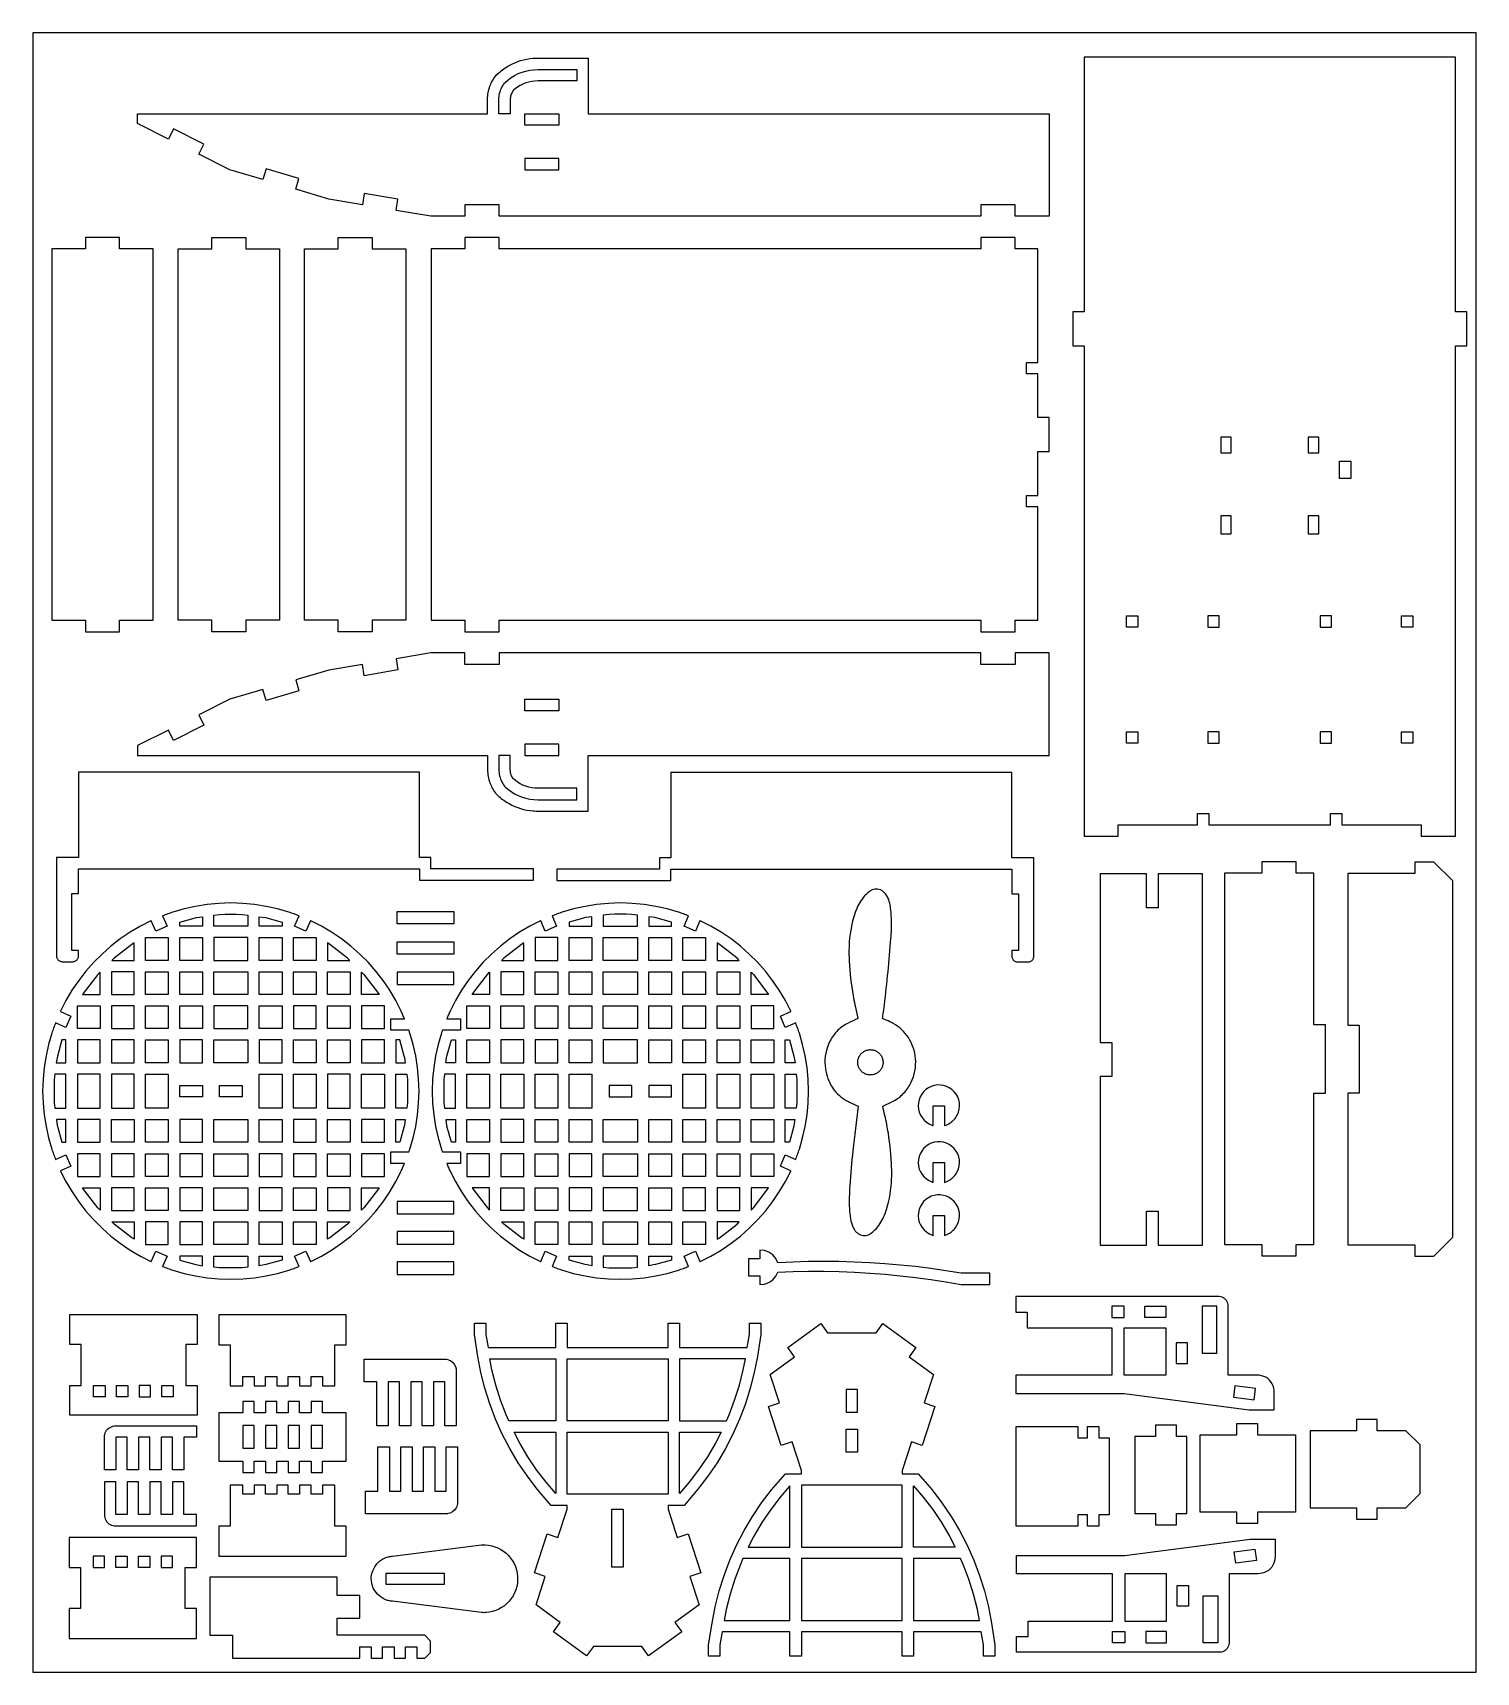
# Model space of a CAD drawing. Extents: x -1147 to 376, y -836 to 895.
import ezdxf

# ---------------------------------------------------------------- set-up
doc = ezdxf.new("R2010")
doc.units = 0
doc.header["$MEASUREMENT"] = 0
doc.layers.get('0').update_dxf_attribs({"linetype": 'CONTINUOUS'})
doc.layers.add('SECTIONCUTEDGES', color=18, linetype='CONTINUOUS')

msp = doc.modelspace()

# ---------------------------------------------------------------- linework, layer by layer
for points in [[(376.1, 894.5), (-1147.2, 894.5), (-1147.2, -835.6), (376.1, -835.6)], [(106.5, 451.3), (117.5, 451.3), (117.5, 467.8), (106.5, 467.8)], [(209.9, 467.8), (198.9, 467.8), (198.9, 451.3), (209.9, 451.3)], [(106.5, 384.8), (106.5, 365.6), (117.5, 365.6), (117.5, 384.8)], [(209.9, 365.6), (209.9, 384.8), (198.9, 384.8), (198.9, 365.6)], [(19.1, 156.8), (19.1, 144.8), (7.1, 144.8), (7.1, 156.8)], [(93, 144.8), (105, 144.8), (105, 156.8), (93, 156.8)], [(211.5, 144.8), (223.5, 144.8), (223.5, 156.8), (211.5, 156.8)], [(309.3, 156.8), (309.3, 144.8), (297.3, 144.8), (297.3, 156.8)], [(-1064.2, -96.4), (-1064.2, -120.4), (-1040.2, -120.4), (-1040.2, -96.4)], [(-1064.2, -132.4), (-1064.2, -156.4), (-1040.2, -156.4), (-1040.2, -132.4)], [(-1064.2, -168.4), (-1064.2, -192.4), (-1040.2, -192.4), (-1040.2, -168.4)], [(-992.2, -276.4), (-968.2, -276.4), (-968.2, -252.4), (-992.2, -252.4)], [(-872.2, -252.4), (-872.2, -276.4), (-848.2, -276.4), (-848.2, -252.4)], [(-593.1, -252.4), (-593.1, -276.4), (-617.1, -276.4), (-617.1, -252.4)], [(-473.1, -276.4), (-497.1, -276.4), (-497.1, -252.4), (-473.1, -252.4)], [(-1064.2, -312.4), (-1040.2, -312.4), (-1040.2, -288.4), (-1064.2, -288.4)], [(-992.2, -312.4), (-968.2, -312.4), (-968.2, -288.4), (-992.2, -288.4)], [(-473.1, -312.4), (-497.1, -312.4), (-497.1, -288.4), (-473.1, -288.4)], [(-992.2, -360.4), (-992.2, -384.4), (-968.2, -384.4), (-968.2, -360.4)], [(-473.1, -360.4), (-473.1, -384.4), (-497.1, -384.4), (-497.1, -360.4)], [(4.6, -449.3), (-8.4, -449.3), (-8.4, -461.3), (4.6, -461.3)], [(-913.6, -599.3), (-913.6, -575.3), (-925.6, -575.3), (-925.6, -599.3)], [(-889.6, -575.3), (-901.6, -575.3), (-901.6, -599.3), (-889.6, -599.3)], [(-865.6, -599.3), (-865.6, -575.3), (-877.6, -575.3), (-877.6, -599.3)], [(-841.6, -575.3), (-853.6, -575.3), (-853.6, -599.3), (-841.6, -599.3)], [(-276.9, -603.3), (-288.9, -603.3), (-288.9, -579.3), (-276.9, -579.3)], [(-1071.6, -725.2), (-1071.6, -713.2), (-1083.6, -713.2), (-1083.6, -725.2)], [(5.4, -804.6), (-7.6, -804.6), (-7.6, -792.6), (5.4, -792.6)]]:
    msp.add_lwpolyline(points, close=True)
at = {"layer": 'SECTIONCUTEDGES'}
for points in [[(-1036.8, 798.8), (-1036.8, 809), (-667.3, 809, -0.002134), (-667.3, 824.4, -0.087341), (-664.8, 838.1, -0.074516), (-658.9, 848.7, -0.050894), (-655.4, 852.4, -0.0521), (-644.5, 860, -0.105525), (-619.4, 867.6, -0.010514), (-617.7, 867.7, -0.005257), (-614.2, 867.8), (-561, 867.8), (-561, 809), (-74.6, 809), (-74.6, 701), (-110.6, 701), (-110.6, 713), (-146.6, 713), (-146.6, 701), (-655.1, 701), (-655.1, 713), (-691.1, 713), (-691.1, 701), (-727.1, 701), (-763.9, 707.1), (-761.9, 718.9), (-797.4, 725), (-799.4, 713.1), (-834.7, 719.1), (-869.7, 729.4), (-866.3, 740.9), (-900.9, 751.1), (-904.3, 739.6), (-939.3, 749.9), (-972, 766.3), (-966.6, 777), (-998.8, 793.1), (-1004.1, 782.4)], [(-1036.8, 131.9), (-667.3, 131.9, 0.002134), (-667.3, 116.5, 0.087341), (-664.8, 102.9, 0.074516), (-658.9, 92.2, 0.050894), (-655.4, 88.6, 0.0521), (-644.5, 81, 0.105525), (-619.4, 73.4, 0.010514), (-617.7, 73.3, 0.005257), (-614.2, 73.2), (-561, 73.2), (-561, 131.9), (-74.6, 131.9), (-74.6, 240), (-110.6, 240), (-110.6, 228), (-146.6, 228), (-146.6, 240), (-655.1, 240), (-655.1, 228), (-691.1, 228), (-691.1, 240), (-727.1, 240), (-763.9, 233.9), (-761.9, 222.1), (-797.4, 216), (-799.4, 227.8), (-834.7, 221.9), (-869.7, 211.6), (-866.3, 200), (-900.9, 189.9), (-904.3, 201.4), (-939.3, 191.1), (-972, 174.7), (-966.6, 164), (-998.8, 147.8), (-1004.1, 158.6), (-1036.8, 142.2)], [(-250.2, -238.2, 0.012814), (-239.2, -233, 0.085914), (-228.2, -224.7, 0.076352), (-220.4, -213.5, 0.135164), (-215.6, -188, 0.121603), (-223.1, -165.9, 0.128291), (-239.3, -150.9, 0.017184), (-242.7, -149.2, 0.007976), (-250.3, -145.9, 0.007834), (-250.3, -145.8, -0.023506), (-250.3, -145.8, -0.019175), (-250, -142.9, 0.003968), (-248.5, -131.3, 0.011178), (-241.5, -61.2, 0.026495), (-241, -41.4, 0.033037), (-242.4, -25.9, 0.066175), (-244.7, -18.5, 0.057683), (-247.2, -14.3, 0.071733), (-250.1, -11.5), (-252.7, -9.9), (-255.6, -9.1), (-258.5, -9.1), (-261.3, -10, 0.062361), (-264.2, -11.7, 0.061497), (-270.8, -18.2, 0.08401), (-278.8, -32.5, 0.06761), (-285.5, -65, 0.025167), (-285.8, -80.8, 0.032023), (-282.3, -117.3, 0.010958), (-280.6, -126.3, 0.005026), (-276.4, -145.8, 0.014369), (-286.7, -150.5, 0.083555), (-297.5, -158.2, 0.076766), (-305.9, -169.7, 0.139856), (-311.1, -195.7, 0.11486), (-304.3, -217, 0.123917), (-289.7, -231.7, 0.022471), (-285.4, -234, 0.010705), (-276.2, -238.2, 0.003396), (-281.8, -285.4, 0.010881), (-285, -322.2, 0.025112), (-285.4, -346.4, 0.035354), (-284.3, -357, 0.054853), (-281.8, -365.6, 0.086229), (-278.7, -370.5, 0.024265), (-277.6, -371.6, 0.026496), (-276.4, -372.5), (-273.8, -374), (-270.9, -374.9), (-268.1, -374.8), (-265.3, -374, 0.062362), (-262.3, -372.3, 0.061498), (-255.7, -365.8, 0.08401), (-247.7, -351.4, 0.067609), (-241, -318.9, 0.025165), (-240.8, -303.1, 0.032019), (-244.3, -266.7, 0.010958), (-245.9, -257.7, 0.005025)], [(-1022.2, -402.3), (-1017.5, -391.3), (-1005.5, -396.4), (-1010.2, -407.4, -0.003882), (-1004.8, -409.4, 0.011648), (-999.4, -411.3), (-987.6, -414.7), (-975.5, -417.4), (-963.2, -419.4), (-950.8, -420.6), (-938.2, -421), (-925.6, -420.6), (-913.1, -419.4), (-900.8, -417.4), (-888.8, -414.7), (-876.9, -411.3, 0.011648), (-871.5, -409.4, -0.003882), (-866.2, -407.4), (-870.9, -396.4), (-858.9, -391.3), (-854.2, -402.3, -0.003922), (-854, -402.2, 0.011767), (-853.9, -402.2), (-842.6, -396.5), (-831.8, -390.1), (-821.4, -383), (-811.5, -375.3), (-802.2, -367.1), (-793.4, -358.3), (-785.2, -349), (-777.6, -339.2), (-770.5, -328.8), (-764.1, -317.9), (-758.4, -306.7, 0.011769), (-756.6, -302.7, -0.003923), (-754.9, -298.6), (-769.3, -298.6), (-769.3, -286.6), (-750.3, -286.6, -0.003873), (-749.8, -285.1, 0.011621), (-749.3, -283.6), (-745.8, -271.8), (-743.1, -259.7), (-741.2, -247.4), (-740, -235), (-739.6, -222.4), (-740, -209.8), (-741.2, -197.3), (-743.1, -185.1), (-745.8, -173), (-749.3, -161.1, 0.011648), (-749.8, -159.7, -0.003882), (-750.3, -158.2), (-769.3, -158.2), (-769.3, -146.2), (-754.9, -146.2, -0.003932), (-756.6, -142.1, 0.011797), (-758.4, -138.1), (-764.1, -126.8), (-770.5, -116), (-777.6, -105.6), (-785.2, -95.7), (-793.4, -86.4), (-802.2, -77.7), (-811.5, -69.4), (-821.4, -61.8), (-831.8, -54.7), (-842.6, -48.3), (-853.9, -42.6, 0.011767), (-854, -42.5, -0.003922), (-854.2, -42.5), (-858.9, -53.5), (-870.9, -48.4), (-866.2, -37.4, -0.003882), (-871.5, -35.4, 0.011648), (-876.9, -33.5), (-888.8, -30.1), (-900.8, -27.4), (-913.1, -25.4), (-925.6, -24.2), (-938.2, -23.8), (-950.8, -24.2), (-963.2, -25.4), (-975.5, -27.4), (-987.6, -30.1), (-999.4, -33.5, 0.011648), (-1004.8, -35.4, -0.003882), (-1010.2, -37.4), (-1005.5, -48.4), (-1017.5, -53.5), (-1022.2, -42.5, -0.003922), (-1022.3, -42.5, 0.011767), (-1022.5, -42.6), (-1033.7, -48.3), (-1044.6, -54.7), (-1055, -61.8), (-1064.8, -69.4), (-1074.1, -77.7), (-1082.9, -86.4), (-1091.1, -95.7), (-1098.8, -105.6), (-1105.9, -116), (-1112.3, -126.8), (-1118, -138.1, 0.011798), (-1118, -138.2, -0.003933), (-1118.1, -138.4), (-1107.1, -143.1), (-1112.2, -155.1), (-1123.2, -150.4, -0.003882), (-1125.2, -155.7, 0.011648), (-1127.1, -161.1), (-1130.5, -173), (-1133.2, -185.1), (-1135.2, -197.3), (-1136.4, -209.8), (-1136.8, -222.4), (-1136.4, -235), (-1135.2, -247.4), (-1133.2, -259.7), (-1130.5, -271.8), (-1127.1, -283.6, 0.011621), (-1125.2, -289, -0.003873), (-1123.2, -294.4), (-1112.2, -289.7), (-1107.1, -301.7), (-1118.1, -306.4, -0.003923), (-1118, -306.5, 0.01177), (-1118, -306.7), (-1112.3, -317.9), (-1105.8, -328.8), (-1098.8, -339.2), (-1091.1, -349), (-1082.9, -358.3), (-1074.1, -367.1), (-1064.8, -375.3), (-1055, -383), (-1044.6, -390.1), (-1033.7, -396.5), (-1022.5, -402.2, 0.011767), (-1022.3, -402.2, -0.003922)], [(-455.1, -407.4), (-459.8, -396.4), (-447.8, -391.3), (-443.1, -402.3, -0.003922), (-442.9, -402.2, 0.011767), (-442.8, -402.2), (-431.6, -396.5), (-420.7, -390.1), (-410.3, -383), (-400.4, -375.3), (-391.1, -367.1), (-382.4, -358.3), (-374.1, -349), (-366.5, -339.2), (-359.4, -328.8), (-353, -317.9), (-347.3, -306.7, 0.01177), (-347.2, -306.5, -0.003923), (-347.2, -306.4), (-358.2, -301.7), (-353.1, -289.7), (-342.1, -294.4, -0.003873), (-340.1, -289, 0.011621), (-338.2, -283.6), (-334.8, -271.8), (-332.1, -259.7), (-330.1, -247.4), (-328.9, -235), (-328.5, -222.4), (-328.9, -209.8), (-330.1, -197.3), (-332.1, -185.1), (-334.8, -173), (-338.2, -161.1, 0.011648), (-340.1, -155.7, -0.003882), (-342.1, -150.4), (-353.1, -155.1), (-358.2, -143.1), (-347.2, -138.4, -0.003933), (-347.2, -138.2, 0.011798), (-347.3, -138.1), (-353, -126.8), (-359.4, -116), (-366.5, -105.6), (-374.1, -95.7), (-382.3, -86.4), (-391.1, -77.7), (-400.4, -69.4), (-410.3, -61.8), (-420.7, -54.7), (-431.6, -48.3), (-442.8, -42.6, 0.011767), (-442.9, -42.5, -0.003922), (-443.1, -42.5), (-447.8, -53.5), (-459.8, -48.4), (-455.1, -37.4, -0.003882), (-460.4, -35.4, 0.011648), (-465.8, -33.5), (-477.7, -30.1), (-489.8, -27.4), (-502, -25.4), (-514.5, -24.2), (-527.1, -23.8), (-539.7, -24.2), (-552.2, -25.4), (-564.4, -27.4), (-576.5, -30.1), (-588.4, -33.5, 0.011648), (-593.7, -35.4, -0.003882), (-599.1, -37.4), (-594.4, -48.4), (-606.4, -53.5), (-611.1, -42.5, -0.003922), (-611.3, -42.5, 0.011767), (-611.4, -42.6), (-622.6, -48.3), (-633.5, -54.7), (-643.9, -61.8), (-653.7, -69.4), (-663.1, -77.7), (-671.8, -86.4), (-680, -95.7), (-687.7, -105.6), (-694.8, -116), (-701.2, -126.8), (-706.9, -138.1, 0.011798), (-708.7, -142.1, -0.003932), (-710.4, -146.2), (-696, -146.2), (-696, -158.2), (-714.9, -158.2, -0.003882), (-715.5, -159.7, 0.011648), (-716, -161.1), (-719.4, -173), (-722.1, -185.1), (-724.1, -197.3), (-725.3, -209.8), (-725.7, -222.4), (-725.3, -235), (-724.1, -247.4), (-722.1, -259.7), (-719.4, -271.8), (-716, -283.6, 0.011621), (-715.5, -285.1, -0.003873), (-714.9, -286.6), (-696, -286.6), (-696, -298.6), (-710.4, -298.6, -0.003923), (-708.7, -302.7, 0.01177), (-706.9, -306.7), (-701.2, -317.9), (-694.8, -328.8), (-687.7, -339.2), (-680, -349), (-671.8, -358.3), (-663.1, -367.1), (-653.7, -375.3), (-643.9, -383), (-633.5, -390.1), (-622.6, -396.5), (-611.4, -402.2, 0.011767), (-611.3, -402.2, -0.003922), (-611.1, -402.3), (-606.4, -391.3), (-594.4, -396.4), (-599.1, -407.4, -0.003873), (-593.7, -409.4, 0.011621), (-588.3, -411.3), (-576.5, -414.7), (-564.4, -417.4), (-552.2, -419.4), (-539.7, -420.6), (-527.1, -421), (-514.5, -420.6), (-502, -419.4), (-489.8, -417.4), (-477.7, -414.7), (-465.9, -411.3, 0.011621), (-460.5, -409.4, -0.003873)], [(-196.9, -258.7), (-196.9, -237.8), (-184.9, -237.8), (-184.9, -258.7, 0.063472), (-179.1, -255.9, 0.13308), (-171.5, -247.6, 0.691874), (-199, -217.4, 0.691227), (-198.3, -258.2, 0.012807), (-197.6, -258.5, -0.004269)], [(-196.9, -318.7), (-196.9, -297.8), (-184.9, -297.8), (-184.9, -318.7, 0.063472), (-179.1, -315.9, 0.13308), (-171.5, -307.6, 0.691874), (-199, -277.4, 0.691227), (-198.3, -318.2, 0.012807), (-197.6, -318.5, -0.004269)], [(-196.9, -374.7), (-196.9, -353.8), (-184.9, -353.8), (-184.9, -374.7, 0.063472), (-179.1, -371.9, 0.13308), (-171.5, -363.6, 0.691874), (-199, -333.4, 0.691227), (-198.3, -374.2, 0.012807), (-197.6, -374.5, -0.004269)], [(-784.3, -575.7), (-784.3, -529.2), (-797.5, -529.2), (-797.5, -505.2), (-712.3, -505.2, -0.118357), (-706.4, -506.8, -0.238349), (-700.4, -515.6, -0.016364), (-700.3, -516.1, -0.008181), (-700.3, -517.2), (-700.3, -575.7), (-712.3, -575.7), (-712.3, -529.2), (-724.3, -529.2), (-724.3, -575.7), (-736.3, -575.7), (-736.3, -529.2), (-748.3, -529.2), (-748.3, -575.7), (-760.3, -575.7), (-760.3, -529.2), (-772.3, -529.2), (-772.3, -575.7)], [(-796.1, -668.4), (-796.1, -644.4), (-782.9, -644.4), (-782.9, -597.9), (-770.9, -597.9), (-770.9, -644.4), (-758.9, -644.4), (-758.9, -597.9), (-746.9, -597.9), (-746.9, -644.4), (-734.9, -644.4), (-734.9, -597.9), (-722.9, -597.9), (-722.9, -644.4), (-710.9, -644.4), (-710.9, -597.9), (-698.9, -597.9), (-698.9, -656.4, -0.118358), (-700.5, -662.3, -0.238347), (-709.3, -668.3, -0.016364), (-709.9, -668.4, -0.008182), (-710.9, -668.4)], [(-673.6, -701.3, -0.413459), (-635.6, -734.7, -0.414214), (-668.9, -772.7, -0.016364), (-671.2, -772.8, -0.015719), (-673.6, -772.7), (-767.7, -760.8, -0.017008), (-771.7, -760.1, -0.032737), (-773.8, -759.6, -0.767327), (-770.8, -713.6, -0.024226), (-769.2, -713.4, 0.007215), (-767.7, -713.2)]]:
    msp.add_lwpolyline(points, format="xyb", close=True, dxfattribs=at)
for points in [[(-37.7, 46.7), (-1.7, 46.7), (-1.7, 58.7), (82, 58.7), (82, 70.7), (94, 70.7), (94, 58.7), (222.4, 58.7), (222.4, 70.7), (234.4, 70.7), (234.4, 58.7), (318.2, 58.7), (318.2, 46.7), (354.2, 46.7), (354.2, 564), (366.2, 564), (366.2, 600), (354.2, 600), (354.2, 868.9), (-37.7, 868.9), (-37.7, 600), (-49.7, 600), (-49.7, 564), (-37.7, 564)], [(-643.3, 809), (-655.3, 809), (-655.3, 823.5), (-655.3, 825.5), (-655.1, 827.2), (-654.9, 828.9), (-654.5, 830.6), (-654.1, 832.3), (-653.5, 833.9), (-652.9, 835.5), (-652.1, 837.1), (-651.3, 838.6), (-650.3, 840), (-649.3, 841.4), (-648.7, 842.2), (-645.8, 844.7), (-642.4, 847.2), (-638.7, 849.4), (-634.9, 851.4), (-630.9, 852.9), (-626.8, 854.2), (-622.7, 855.1), (-618.4, 855.6), (-613.9, 855.8), (-573, 855.8), (-573, 843.8), (-613.7, 843.8), (-617.4, 843.6), (-620.7, 843.2), (-623.8, 842.5), (-627, 841.6), (-630, 840.4), (-632.9, 838.9), (-635.7, 837.2), (-638.3, 835.3), (-639.6, 834.2), (-640.2, 833.6), (-640.4, 833.3), (-640.9, 832.4), (-641.4, 831.6), (-641.9, 830.6), (-642.3, 829.7), (-642.6, 828.7), (-642.9, 827.8), (-643.1, 826.8), (-643.2, 825.8), (-643.3, 824.7), (-643.3, 823.4)], [(-628, 797), (-628, 809), (-591.9, 809), (-591.9, 797)], [(-628, 749.9), (-591.9, 749.9), (-591.9, 761.9), (-628, 761.9)], [(-1091.7, 262.5), (-1055.7, 262.5), (-1055.7, 274.5), (-1020.3, 274.5), (-1020.3, 666.5), (-1055.7, 666.5), (-1055.7, 678.5), (-1091.7, 678.5), (-1091.7, 666.5), (-1127.2, 666.5), (-1127.2, 274.5), (-1091.7, 274.5)], [(-958.3, 262.5), (-958.3, 274.5), (-993.8, 274.5), (-993.8, 666.5), (-958.3, 666.5), (-958.3, 678.5), (-922.3, 678.5), (-922.3, 666.5), (-886.9, 666.5), (-886.9, 274.5), (-922.3, 274.5), (-922.3, 262.5)], [(-824.9, 262.5), (-824.9, 274.5), (-860.4, 274.5), (-860.4, 666.5), (-824.9, 666.5), (-824.9, 678.5), (-788.9, 678.5), (-788.9, 666.5), (-753.4, 666.5), (-753.4, 274.5), (-788.9, 274.5), (-788.9, 262.5)], [(-691.1, 262.5), (-655.1, 262.5), (-655.1, 274.5), (-146.6, 274.5), (-146.6, 262.5), (-110.6, 262.5), (-110.6, 274.5), (-86.6, 274.5), (-86.6, 394.3), (-98.6, 394.3), (-98.6, 406.3), (-86.6, 406.3), (-86.6, 452.5), (-74.6, 452.5), (-74.6, 488.5), (-86.6, 488.5), (-86.6, 534.7), (-98.6, 534.7), (-98.6, 546.7), (-86.6, 546.7), (-86.6, 666.5), (-110.6, 666.5), (-110.6, 678.5), (-146.6, 678.5), (-146.6, 666.5), (-655.1, 666.5), (-655.1, 678.5), (-691.1, 678.5), (-691.1, 666.5), (-726.9, 666.5), (-726.9, 274.5), (-691.1, 274.5)], [(231.9, 424.3), (231.9, 442.3), (243.9, 442.3), (243.9, 424.3)], [(7.1, 267.2), (7.1, 279.2), (19.1, 279.2), (19.1, 267.2)], [(105, 267.2), (105, 279.2), (93, 279.2), (93, 267.2)], [(211.5, 267.2), (223.5, 267.2), (223.5, 279.2), (211.5, 279.2)], [(297.3, 267.2), (297.3, 279.2), (309.3, 279.2), (309.3, 267.2)], [(-628, 179.1), (-628, 191.1), (-591.9, 191.1), (-591.9, 179.1)], [(-628, 131.9), (-591.9, 131.9), (-591.9, 143.9), (-628, 143.9)], [(-640.2, 107.4), (-640.4, 107.7), (-640.9, 108.5), (-641.4, 109.4), (-641.9, 110.3), (-642.3, 111.3), (-642.6, 112.2), (-642.9, 113.2), (-643.1, 114.2), (-643.2, 115.2), (-643.3, 116.2), (-643.3, 117.6), (-643.3, 131.9), (-655.3, 131.9), (-655.3, 117.4), (-655.3, 115.5), (-655.1, 113.8), (-654.9, 112.1), (-654.5, 110.4), (-654.1, 108.7), (-653.5, 107.1), (-652.9, 105.5), (-652.1, 103.9), (-651.3, 102.4), (-650.3, 100.9), (-649.3, 99.5), (-648.7, 98.7), (-645.8, 96.3), (-642.4, 93.7), (-638.7, 91.5), (-634.9, 89.6), (-630.9, 88), (-626.8, 86.8), (-622.7, 85.9), (-618.4, 85.4), (-613.9, 85.2), (-573, 85.2), (-573, 97.2), (-613.7, 97.2), (-617.4, 97.3), (-620.7, 97.8), (-623.8, 98.4), (-627, 99.4), (-630, 100.6), (-632.9, 102), (-635.7, 103.7), (-638.3, 105.7), (-639.6, 106.8)], [(-1120.4, -84), (-1119.8, -84.6), (-1119.1, -85), (-1118.4, -85.3), (-1117.7, -85.6), (-1116.9, -85.7), (-1116.1, -85.8), (-1105.1, -85.8), (-1104.3, -85.7), (-1103.5, -85.6), (-1102.8, -85.3), (-1102.1, -85), (-1101.4, -84.6), (-1100.8, -84), (-1100.3, -83.4), (-1099.9, -82.8), (-1099.5, -82.1), (-1099.3, -81.3), (-1099.1, -80.6), (-1099.1, -79.8), (-1099.1, -73.8), (-1106, -73.8), (-1106, -13.8), (-1099.1, -13.8), (-1099.1, 12.3), (-739, 12.3), (-739, 0.3), (-618.9, 0.3), (-618.9, 12.3), (-727, 12.3), (-727, 24.3), (-739, 24.3), (-739, 114.3), (-1099.1, 114.3), (-1099.1, 24.3), (-1122.1, 24.3), (-1122.1, -79.8), (-1122.1, -80.6), (-1121.9, -81.3), (-1121.7, -82.1), (-1121.3, -82.8), (-1120.9, -83.4)], [(-594, -0.1), (-473.9, -0.1), (-473.9, 11.9), (-113.8, 11.9), (-113.8, -14.1), (-107, -14.1), (-107, -74.1), (-113.8, -74.1), (-113.8, -80.1), (-113.8, -80.9), (-113.6, -81.7), (-113.4, -82.4), (-113, -83.1), (-112.6, -83.8), (-112.1, -84.4), (-111.5, -84.9), (-110.8, -85.3), (-110.1, -85.7), (-109.4, -85.9), (-108.6, -86.1), (-107.8, -86.1), (-96.8, -86.1), (-96, -86.1), (-95.3, -85.9), (-94.5, -85.7), (-93.8, -85.3), (-93.2, -84.9), (-92.6, -84.4), (-92.1, -83.8), (-91.6, -83.1), (-91.3, -82.4), (-91, -81.7), (-90.9, -80.9), (-90.8, -80.1), (-90.8, 23.9), (-113.8, 23.9), (-113.8, 113.9), (-473.9, 113.9), (-473.9, 23.9), (-485.9, 23.9), (-485.9, 11.9), (-594, 11.9)], [(110.6, -384.3), (149.9, -384.3), (149.9, -396.3), (186, -396.3), (186, -384.3), (204.9, -384.3), (204.9, -224.4), (216.9, -224.4), (216.9, -152.4), (204.9, -152.4), (204.9, 7.6), (186, 7.6), (186, 19.6), (149.9, 19.6), (149.9, 7.6), (110.6, 7.6)], [(240.6, -384.6), (311.4, -384.6), (311.4, -396.6), (331.4, -396.6), (351.4, -376.5), (351.4, -0.6), (331.4, 19.4), (311.4, 19.4), (311.4, 7.4), (240.6, 7.4), (240.6, -152.6), (252.6, -152.6), (252.6, -224.6), (240.6, -224.6)], [(-20.6, -385), (28.3, -385), (28.3, -349), (40.3, -349), (40.3, -385), (87.4, -385), (87.4, 7), (40.3, 7), (40.3, -29.1), (28.3, -29.1), (28.3, 7), (-20.6, 7), (-20.6, -171), (-8.6, -171), (-8.6, -207), (-20.6, -207)], [(-762.7, -32.7), (-702.7, -32.7), (-702.7, -45.8), (-762.7, -45.8)], [(-992.2, -48.4), (-992.2, -43.9), (-974.6, -39.2), (-968.2, -38.4), (-968.2, -48.4)], [(-956.2, -48.4), (-956.2, -36.8), (-950, -36), (-944.2, -35.8), (-932.2, -35.8), (-926.3, -36), (-920.2, -36.8), (-920.2, -48.4)], [(-908.2, -48.4), (-908.2, -38.4), (-901.7, -39.2), (-884.2, -43.9), (-884.2, -48.4)], [(-581.1, -48.4), (-557.1, -48.4), (-557.1, -38.4), (-563.5, -39.2), (-581.1, -43.9)], [(-539, -36), (-545.1, -36.8), (-545.1, -48.4), (-509.1, -48.4), (-509.1, -36.8), (-515.2, -36), (-521.1, -35.8), (-533.1, -35.8)], [(-497.1, -38.4), (-497.1, -48.4), (-473.1, -48.4), (-473.1, -43.9), (-490.7, -39.2)], [(-1063.7, -84.4), (-1040.2, -84.4), (-1040.2, -66), (-1042.7, -67.7), (-1061.3, -82)], [(-1028.2, -84.4), (-1028.2, -60.4), (-1004.2, -60.4), (-1004.2, -84.4)], [(-992.2, -84.4), (-992.2, -60.4), (-968.2, -60.4), (-968.2, -84.4)], [(-956.2, -84.4), (-920.2, -84.4), (-920.2, -60.4), (-956.2, -60.4)], [(-908.2, -84.4), (-908.2, -60.4), (-884.2, -60.4), (-884.2, -84.4)], [(-872.2, -84.4), (-872.2, -60.4), (-848.2, -60.4), (-848.2, -84.4)], [(-836.2, -66), (-836.2, -84.4), (-812.6, -84.4), (-815, -82), (-833.6, -67.7)], [(-762.7, -64.7), (-702.7, -64.7), (-702.7, -77.8), (-762.7, -77.8)], [(-650.2, -82), (-652.6, -84.4), (-629.1, -84.4), (-629.1, -66), (-631.6, -67.7)], [(-593.1, -84.4), (-593.1, -60.4), (-617.1, -60.4), (-617.1, -84.4)], [(-581.1, -84.4), (-581.1, -60.4), (-557.1, -60.4), (-557.1, -84.4)], [(-545.1, -84.4), (-545.1, -60.4), (-509.1, -60.4), (-509.1, -84.4)], [(-497.1, -84.4), (-497.1, -60.4), (-473.1, -60.4), (-473.1, -84.4)], [(-461.1, -84.4), (-461.1, -60.4), (-437.1, -60.4), (-437.1, -84.4)], [(-425.1, -84.4), (-401.6, -84.4), (-404, -82), (-422.6, -67.7), (-425.1, -66)], [(-1094.6, -120.4), (-1076.2, -120.4), (-1076.2, -96.9), (-1078.6, -99.3), (-1092.9, -117.9)], [(-1028.2, -120.4), (-1028.2, -96.4), (-1004.2, -96.4), (-1004.2, -120.4)], [(-992.2, -120.4), (-992.2, -96.4), (-968.2, -96.4), (-968.2, -120.4)], [(-956.2, -120.4), (-956.2, -96.4), (-920.2, -96.4), (-920.2, -120.4)], [(-908.2, -120.4), (-908.2, -96.4), (-884.2, -96.4), (-884.2, -120.4)], [(-872.2, -120.4), (-872.2, -96.4), (-848.2, -96.4), (-848.2, -120.4)], [(-836.2, -120.4), (-836.2, -96.4), (-812.2, -96.4), (-812.2, -120.4)], [(-800.2, -120.4), (-800.2, -96.9), (-797.8, -99.3), (-783.5, -117.9), (-781.8, -120.4)], [(-762.7, -96.7), (-762.7, -109.8), (-702.7, -109.8), (-702.7, -96.7)], [(-681.8, -117.9), (-667.5, -99.3), (-665.1, -96.9), (-665.1, -120.4), (-683.5, -120.4)], [(-653.1, -120.4), (-629.1, -120.4), (-629.1, -96.4), (-653.1, -96.4)], [(-593.1, -120.4), (-617.1, -120.4), (-617.1, -96.4), (-593.1, -96.4)], [(-581.1, -120.4), (-581.1, -96.4), (-557.1, -96.4), (-557.1, -120.4)], [(-545.1, -120.4), (-545.1, -96.4), (-509.1, -96.4), (-509.1, -120.4)], [(-473.1, -120.4), (-497.1, -120.4), (-497.1, -96.4), (-473.1, -96.4)], [(-461.1, -120.4), (-461.1, -96.4), (-437.1, -96.4), (-437.1, -120.4)], [(-425.1, -120.4), (-425.1, -96.4), (-401.1, -96.4), (-401.1, -120.4)], [(-389.1, -120.4), (-389.1, -96.9), (-386.7, -99.3), (-372.4, -117.9), (-370.7, -120.4)], [(-1100.2, -156.4), (-1100.2, -132.4), (-1076.2, -132.4), (-1076.2, -156.4)], [(-1028.2, -156.4), (-1028.2, -132.4), (-1004.2, -132.4), (-1004.2, -156.4)], [(-992.2, -156.4), (-992.2, -132.4), (-968.2, -132.4), (-968.2, -156.4)], [(-956.2, -156.4), (-920.2, -156.4), (-920.2, -132.4), (-956.2, -132.4)], [(-908.2, -156.4), (-908.2, -132.4), (-884.2, -132.4), (-884.2, -156.4)], [(-872.2, -156.4), (-848.2, -156.4), (-848.2, -132.4), (-872.2, -132.4)], [(-836.2, -156.4), (-836.2, -132.4), (-812.2, -132.4), (-812.2, -156.4)], [(-800.2, -156.4), (-776.2, -156.4), (-776.2, -132.4), (-800.2, -132.4)], [(-689.1, -156.4), (-689.1, -132.4), (-665.1, -132.4), (-665.1, -156.4)], [(-653.1, -156.4), (-653.1, -132.4), (-629.1, -132.4), (-629.1, -156.4)], [(-593.1, -156.4), (-617.1, -156.4), (-617.1, -132.4), (-593.1, -132.4)], [(-581.1, -132.4), (-557.1, -132.4), (-557.1, -156.4), (-581.1, -156.4)], [(-545.1, -132.4), (-509.1, -132.4), (-509.1, -156.4), (-545.1, -156.4)], [(-497.1, -156.4), (-497.1, -132.4), (-473.1, -132.4), (-473.1, -156.4)], [(-461.1, -156.4), (-461.1, -132.4), (-437.1, -132.4), (-437.1, -156.4)], [(-425.1, -156.4), (-425.1, -132.4), (-401.1, -132.4), (-401.1, -156.4)], [(-389.1, -156.4), (-365.1, -156.4), (-365.1, -132.4), (-389.1, -132.4)], [(-1122.4, -192.4), (-1112.2, -192.4), (-1112.2, -168.4), (-1116.6, -168.4), (-1121.2, -185.4), (-1121.6, -187.3)], [(-1100.2, -168.4), (-1100.2, -192.4), (-1076.2, -192.4), (-1076.2, -168.4)], [(-1028.2, -192.4), (-1028.2, -168.4), (-1004.2, -168.4), (-1004.2, -192.4)], [(-992.2, -192.4), (-968.2, -192.4), (-968.2, -168.4), (-992.2, -168.4)], [(-956.2, -192.4), (-956.2, -168.4), (-920.2, -168.4), (-920.2, -192.4)], [(-908.2, -192.4), (-884.2, -192.4), (-884.2, -168.4), (-908.2, -168.4)], [(-872.2, -192.4), (-872.2, -168.4), (-848.2, -168.4), (-848.2, -192.4)], [(-836.2, -192.4), (-836.2, -168.4), (-812.2, -168.4), (-812.2, -192.4)], [(-800.2, -168.4), (-800.2, -192.4), (-776.2, -192.4), (-776.2, -168.4)], [(-753.9, -192.4), (-754.7, -187.3), (-755.2, -185.4), (-759.7, -168.4), (-764.2, -168.4), (-764.2, -192.4)], [(-711.3, -192.4), (-710.5, -187.3), (-710.1, -185.4), (-705.5, -168.4), (-701.1, -168.4), (-701.1, -192.4)], [(-689.1, -192.4), (-689.1, -168.4), (-665.1, -168.4), (-665.1, -192.4)], [(-653.1, -192.4), (-629.1, -192.4), (-629.1, -168.4), (-653.1, -168.4)], [(-617.1, -168.4), (-617.1, -192.4), (-593.1, -192.4), (-593.1, -168.4)], [(-557.1, -192.4), (-581.1, -192.4), (-581.1, -168.4), (-557.1, -168.4)], [(-545.1, -192.4), (-509.1, -192.4), (-509.1, -168.4), (-545.1, -168.4)], [(-497.1, -192.4), (-497.1, -168.4), (-473.1, -168.4), (-473.1, -192.4)], [(-461.1, -192.4), (-461.1, -168.4), (-437.1, -168.4), (-437.1, -192.4)], [(-425.1, -192.4), (-425.1, -168.4), (-401.1, -168.4), (-401.1, -192.4)], [(-389.1, -192.4), (-389.1, -168.4), (-365.1, -168.4), (-365.1, -192.4)], [(-353.1, -192.4), (-353.1, -168.4), (-348.6, -168.4), (-344.1, -185.4), (-343.7, -187.3), (-342.8, -192.4)], [(-264.2, -205.3), (-265, -205.2), (-265.9, -205.1), (-266.7, -204.9), (-267.5, -204.7), (-268.3, -204.4), (-269.1, -204), (-269.8, -203.6), (-270.5, -203.2), (-271.2, -202.7), (-271.9, -202.2), (-272.5, -201.6), (-273.1, -201), (-273.6, -200.4), (-274.1, -199.7), (-274.6, -199), (-275, -198.3), (-275.4, -197.6), (-275.7, -196.8), (-276, -196), (-276.2, -195.2), (-276.4, -194.4), (-276.5, -193.5), (-276.6, -192.7), (-276.6, -191.9), (-276.6, -191), (-276.5, -190.2), (-276.4, -189.4), (-276.2, -188.6), (-275.9, -187.7), (-275.6, -186.9), (-275.3, -186.2), (-274.9, -185.4), (-274.5, -184.7), (-274, -184), (-273.5, -183.4), (-272.9, -182.8), (-272.3, -182.2), (-271.7, -181.6), (-271, -181.1), (-270.3, -180.6), (-269.6, -180.2), (-268.9, -179.8), (-268.1, -179.5), (-267.3, -179.2), (-266.5, -179), (-265.7, -178.8), (-264.8, -178.7), (-264, -178.6), (-263.1, -178.6), (-262.3, -178.7), (-261.5, -178.7), (-260.7, -178.9), (-259.8, -179.1), (-259, -179.3), (-258.2, -179.6), (-257.5, -179.9), (-256.7, -180.3), (-256, -180.8), (-255.3, -181.2), (-254.7, -181.8), (-254, -182.3), (-253.4, -182.9), (-252.9, -183.6), (-252.4, -184.2), (-251.9, -184.9), (-251.5, -185.6), (-251.1, -186.4), (-250.8, -187.2), (-250.5, -188), (-250.3, -188.8), (-250.1, -189.6), (-250, -190.4), (-249.9, -191.3), (-249.9, -192.1), (-249.9, -192.9), (-250, -193.8), (-250.2, -194.6), (-250.4, -195.4), (-250.6, -196.2), (-250.9, -197), (-251.2, -197.8), (-251.6, -198.5), (-252, -199.3), (-252.5, -199.9), (-253, -200.6), (-253.6, -201.2), (-254.2, -201.8), (-254.8, -202.4), (-255.5, -202.9), (-256.2, -203.3), (-256.9, -203.7), (-257.7, -204.1), (-258.4, -204.4), (-259.2, -204.7), (-260, -204.9), (-260.9, -205.1), (-261.7, -205.3), (-262.6, -205.3), (-263.4, -205.3)], [(-1123.8, -240.4), (-1112.2, -240.4), (-1112.2, -204.4), (-1123.8, -204.4), (-1124.5, -210.2), (-1124.5, -234.6)], [(-1100.2, -240.4), (-1076.2, -240.4), (-1076.2, -204.4), (-1100.2, -204.4)], [(-1064.2, -240.4), (-1040.2, -240.4), (-1040.2, -204.4), (-1064.2, -204.4)], [(-1028.2, -240.4), (-1028.2, -204.4), (-1004.2, -204.4), (-1004.2, -240.4)], [(-908.2, -240.4), (-908.2, -204.4), (-884.2, -204.4), (-884.2, -240.4)], [(-872.2, -240.4), (-872.2, -204.4), (-848.2, -204.4), (-848.2, -240.4)], [(-836.2, -240.4), (-812.2, -240.4), (-812.2, -204.4), (-836.2, -204.4)], [(-800.2, -240.4), (-800.2, -204.4), (-776.2, -204.4), (-776.2, -240.4)], [(-751.8, -234.6), (-752.6, -240.4), (-764.2, -240.4), (-764.2, -204.4), (-752.6, -204.4), (-751.8, -210.2)], [(-713.4, -234.6), (-712.7, -240.4), (-701.1, -240.4), (-701.1, -204.4), (-712.7, -204.4), (-713.4, -210.2)], [(-689.1, -240.4), (-689.1, -204.4), (-665.1, -204.4), (-665.1, -240.4)], [(-653.1, -240.4), (-653.1, -204.4), (-629.1, -204.4), (-629.1, -240.4)], [(-593.1, -240.4), (-617.1, -240.4), (-617.1, -204.4), (-593.1, -204.4)], [(-557.1, -240.4), (-581.1, -240.4), (-581.1, -204.4), (-557.1, -204.4)], [(-461.1, -240.4), (-461.1, -204.4), (-437.1, -204.4), (-437.1, -240.4)], [(-425.1, -240.4), (-425.1, -204.4), (-401.1, -204.4), (-401.1, -240.4)], [(-389.1, -240.4), (-389.1, -204.4), (-365.1, -204.4), (-365.1, -240.4)], [(-353.1, -240.4), (-353.1, -204.4), (-341.5, -204.4), (-340.7, -210.2), (-340.7, -234.6), (-341.5, -240.4)], [(-992.2, -228.4), (-992.2, -216.4), (-968.2, -216.4), (-968.2, -228.4)], [(-950.2, -228.4), (-950.2, -216.4), (-926.2, -216.4), (-926.2, -228.4)], [(-539.1, -228.4), (-515.1, -228.4), (-515.1, -216.4), (-539.1, -216.4)], [(-497.1, -216.4), (-497.1, -228.4), (-473.1, -228.4), (-473.1, -216.4)], [(-1116.6, -276.4), (-1112.2, -276.4), (-1112.2, -252.4), (-1122.2, -252.4), (-1121.4, -258.6), (-1121.2, -259.3)], [(-1100.2, -276.4), (-1076.2, -276.4), (-1076.2, -252.4), (-1100.2, -252.4)], [(-1064.2, -252.4), (-1040.2, -252.4), (-1040.2, -276.4), (-1064.2, -276.4)], [(-1028.2, -276.4), (-1028.2, -252.4), (-1004.2, -252.4), (-1004.2, -276.4)], [(-956.2, -276.4), (-956.2, -252.4), (-920.2, -252.4), (-920.2, -276.4)], [(-908.2, -276.4), (-908.2, -252.4), (-884.2, -252.4), (-884.2, -276.4)], [(-836.2, -276.4), (-836.2, -252.4), (-812.2, -252.4), (-812.2, -276.4)], [(-800.2, -252.4), (-800.2, -276.4), (-776.2, -276.4), (-776.2, -252.4)], [(-764.2, -276.4), (-764.2, -252.4), (-754.2, -252.4), (-755, -258.6), (-755.2, -259.3), (-759.7, -276.4)], [(-705.5, -276.4), (-710.1, -259.3), (-710.3, -258.6), (-711.1, -252.4), (-701.1, -252.4), (-701.1, -276.4)], [(-689.1, -276.4), (-689.1, -252.4), (-665.1, -252.4), (-665.1, -276.4)], [(-653.1, -276.4), (-629.1, -276.4), (-629.1, -252.4), (-653.1, -252.4)], [(-581.1, -276.4), (-581.1, -252.4), (-557.1, -252.4), (-557.1, -276.4)], [(-545.1, -276.4), (-545.1, -252.4), (-509.1, -252.4), (-509.1, -276.4)], [(-461.1, -276.4), (-461.1, -252.4), (-437.1, -252.4), (-437.1, -276.4)], [(-425.1, -276.4), (-425.1, -252.4), (-401.1, -252.4), (-401.1, -276.4)], [(-389.1, -276.4), (-389.1, -252.4), (-365.1, -252.4), (-365.1, -276.4)], [(-353.1, -276.4), (-353.1, -252.4), (-343.1, -252.4), (-343.9, -258.6), (-344.1, -259.3), (-348.6, -276.4)], [(-1100.2, -312.4), (-1076.2, -312.4), (-1076.2, -288.4), (-1100.2, -288.4)], [(-1028.2, -312.4), (-1028.2, -288.4), (-1004.2, -288.4), (-1004.2, -312.4)], [(-956.2, -312.4), (-956.2, -288.4), (-920.2, -288.4), (-920.2, -312.4)], [(-908.2, -312.4), (-884.2, -312.4), (-884.2, -288.4), (-908.2, -288.4)], [(-872.2, -312.4), (-848.2, -312.4), (-848.2, -288.4), (-872.2, -288.4)], [(-836.2, -312.4), (-836.2, -288.4), (-812.2, -288.4), (-812.2, -312.4)], [(-800.2, -288.4), (-800.2, -312.4), (-776.2, -312.4), (-776.2, -288.4)], [(-689.1, -312.4), (-665.1, -312.4), (-665.1, -288.4), (-689.1, -288.4)], [(-653.1, -312.4), (-629.1, -312.4), (-629.1, -288.4), (-653.1, -288.4)], [(-593.1, -312.4), (-617.1, -312.4), (-617.1, -288.4), (-593.1, -288.4)], [(-581.1, -312.4), (-557.1, -312.4), (-557.1, -288.4), (-581.1, -288.4)], [(-545.1, -312.4), (-545.1, -288.4), (-509.1, -288.4), (-509.1, -312.4)], [(-461.1, -312.4), (-461.1, -288.4), (-437.1, -288.4), (-437.1, -312.4)], [(-425.1, -312.4), (-425.1, -288.4), (-401.1, -288.4), (-401.1, -312.4)], [(-389.1, -312.4), (-389.1, -288.4), (-365.1, -288.4), (-365.1, -312.4)], [(-1078.6, -345.5), (-1092.9, -326.9), (-1094.6, -324.4), (-1076.2, -324.4), (-1076.2, -347.9)], [(-1064.2, -348.4), (-1040.2, -348.4), (-1040.2, -324.4), (-1064.2, -324.4)], [(-1028.2, -348.4), (-1028.2, -324.4), (-1004.2, -324.4), (-1004.2, -348.4)], [(-992.2, -348.4), (-968.2, -348.4), (-968.2, -324.4), (-992.2, -324.4)], [(-956.2, -348.4), (-956.2, -324.4), (-920.2, -324.4), (-920.2, -348.4)], [(-908.2, -348.4), (-884.2, -348.4), (-884.2, -324.4), (-908.2, -324.4)], [(-872.2, -348.4), (-872.2, -324.4), (-848.2, -324.4), (-848.2, -348.4)], [(-836.2, -348.4), (-812.2, -348.4), (-812.2, -324.4), (-836.2, -324.4)], [(-797.8, -345.5), (-800.2, -347.9), (-800.2, -324.4), (-781.8, -324.4), (-783.5, -326.9)], [(-667.5, -345.5), (-665.1, -347.9), (-665.1, -324.4), (-683.5, -324.4), (-681.8, -326.9)], [(-629.1, -348.4), (-653.1, -348.4), (-653.1, -324.4), (-629.1, -324.4)], [(-617.1, -348.4), (-617.1, -324.4), (-593.1, -324.4), (-593.1, -348.4)], [(-581.1, -348.4), (-557.1, -348.4), (-557.1, -324.4), (-581.1, -324.4)], [(-545.1, -324.4), (-545.1, -348.4), (-509.1, -348.4), (-509.1, -324.4)], [(-497.1, -348.4), (-497.1, -324.4), (-473.1, -324.4), (-473.1, -348.4)], [(-461.1, -348.4), (-437.1, -348.4), (-437.1, -324.4), (-461.1, -324.4)], [(-425.1, -348.4), (-401.1, -348.4), (-401.1, -324.4), (-425.1, -324.4)], [(-389.1, -347.9), (-386.7, -345.5), (-372.4, -326.9), (-370.7, -324.4), (-389.1, -324.4)], [(-762.7, -338.7), (-762.7, -351.8), (-702.7, -351.8), (-702.7, -338.7)], [(-1063.7, -360.4), (-1040.2, -360.4), (-1040.2, -378.7), (-1041.3, -378), (-1042.7, -377.1), (-1061.3, -362.8)], [(-1028.2, -384.4), (-1004.2, -384.4), (-1004.2, -360.4), (-1028.2, -360.4)], [(-956.2, -384.4), (-956.2, -360.4), (-920.2, -360.4), (-920.2, -384.4)], [(-908.2, -384.4), (-908.2, -360.4), (-884.2, -360.4), (-884.2, -384.4)], [(-872.2, -384.4), (-872.2, -360.4), (-848.2, -360.4), (-848.2, -384.4)], [(-835.1, -378), (-836.2, -378.7), (-836.2, -360.4), (-812.6, -360.4), (-815, -362.8), (-833.6, -377.1)], [(-650.2, -362.8), (-652.6, -360.4), (-629.1, -360.4), (-629.1, -378.7), (-630.2, -378), (-631.6, -377.1)], [(-593.1, -384.4), (-617.1, -384.4), (-617.1, -360.4), (-593.1, -360.4)], [(-581.1, -384.4), (-581.1, -360.4), (-557.1, -360.4), (-557.1, -384.4)], [(-545.1, -360.4), (-509.1, -360.4), (-509.1, -384.4), (-545.1, -384.4)], [(-437.1, -384.4), (-461.1, -384.4), (-461.1, -360.4), (-437.1, -360.4)], [(-425.1, -378.7), (-424, -378), (-422.6, -377.1), (-404, -362.8), (-401.6, -360.4), (-425.1, -360.4)], [(-762.7, -370.7), (-762.7, -383.8), (-702.7, -383.8), (-702.7, -370.7)], [(-992.2, -400.8), (-975.2, -405.4), (-973.3, -405.8), (-968.2, -406.6), (-968.2, -396.4), (-992.2, -396.4)], [(-956.2, -408), (-956.2, -396.4), (-920.2, -396.4), (-920.2, -408), (-926, -408.7), (-926.9, -408.8), (-932.2, -409), (-944.2, -409), (-949.4, -408.8), (-950.4, -408.7)], [(-908.2, -406.6), (-908.2, -396.4), (-884.2, -396.4), (-884.2, -400.8), (-901.2, -405.4), (-903.1, -405.8)], [(-581.1, -400.8), (-581.1, -396.4), (-557.1, -396.4), (-557.1, -406.6), (-562.2, -405.8), (-564.1, -405.4)], [(-545.1, -408), (-539.3, -408.7), (-538.4, -408.8), (-533.1, -409), (-521.1, -409), (-515.8, -408.8), (-514.9, -408.7), (-509.1, -408), (-509.1, -396.4), (-545.1, -396.4)], [(-492, -405.8), (-497.1, -406.6), (-497.1, -396.4), (-473.1, -396.4), (-473.1, -400.8), (-490.1, -405.4)], [(-379.8, -426.4), (-374.9, -426.1), (-370.3, -424.5), (-366.2, -421.7), (-363.1, -417.8), (-361.1, -413.3), (-344.9, -412.7), (-328.7, -412.5), (-312.5, -412.5), (-296.3, -412.9), (-280.1, -413.5), (-264, -414.4), (-247.8, -415.7), (-231.7, -417.2), (-215.6, -419.1), (-199.5, -421.2), (-183.5, -423.7), (-167.6, -426.4), (-137.3, -426.4), (-137.3, -414.4), (-167.6, -414.4), (-183.5, -411.9), (-199.6, -409.6), (-215.6, -407.6), (-231.7, -406), (-247.9, -404.6), (-264, -403.5), (-280.2, -402.8), (-296.4, -402.3), (-312.6, -402.2), (-328.8, -402.3), (-344.9, -402.8), (-361.1, -403.5), (-363.1, -399), (-366.2, -395.2), (-370.3, -392.3), (-374.9, -390.7), (-379.8, -390.4), (-379.8, -399.4), (-391.8, -399.4), (-391.8, -417.4), (-379.8, -417.4)], [(-762.7, -402.7), (-762.7, -415.8), (-702.7, -415.8), (-702.7, -402.7)], [(-109.7, -541.5), (4.5, -541.5), (136.6, -558.6), (162.9, -558.6), (162.9, -540.5), (162.9, -538), (162.5, -535.7), (161.8, -533.4), (160.8, -531.2), (159.5, -529.2), (157.9, -527.3), (156.1, -525.8), (154, -524.4), (151.9, -523.4), (149.6, -522.7), (147.2, -522.3), (144.8, -522.3), (114.5, -522.3), (114.5, -450.3), (114.5, -448.8), (114.3, -447.4), (113.9, -446), (113.3, -444.7), (112.5, -443.4), (111.5, -442.3), (110.4, -441.4), (109.2, -440.6), (107.9, -440), (106.5, -439.5), (105, -439.3), (103.5, -439.3), (-109.7, -439.3), (-109.7, -455.8), (-97.7, -455.8), (-97.7, -472.3), (-8.4, -472.3), (-8.4, -522.3), (-109.7, -522.3)], [(26.5, -461.3), (26.5, -449.3), (48.5, -449.3), (48.5, -461.3)], [(87, -499), (102.5, -499), (102.5, -449.3), (87, -449.3)], [(-1108.2, -564.5), (-1108.2, -532.9), (-1096.2, -532.9), (-1096.2, -489.7), (-1108.2, -489.7), (-1108.2, -458.1), (-973.8, -458.1), (-973.8, -489.7), (-985.8, -489.7), (-985.8, -532.9), (-973.8, -532.9), (-973.8, -564.5)], [(-938.8, -533.3), (-925.6, -533.3), (-925.6, -523.5), (-913.6, -523.5), (-913.6, -533.3), (-901.6, -533.3), (-901.6, -523.5), (-889.6, -523.5), (-889.6, -533.3), (-877.6, -533.3), (-877.6, -523.5), (-865.6, -523.5), (-865.6, -533.3), (-853.6, -533.3), (-853.6, -523.5), (-841.6, -523.5), (-841.6, -533.3), (-828.4, -533.3), (-828.4, -490.1), (-816.4, -490.1), (-816.4, -458.4), (-950.8, -458.4), (-950.8, -490.1), (-938.8, -490.1)], [(-378.9, -467.4), (-378.9, -479.4), (-382.5, -502.3), (-385.8, -519.2), (-390, -536), (-395.2, -552.5), (-401.3, -568.6), (-408.4, -584.4), (-416.3, -599.7), (-425.1, -614.6), (-434.8, -628.9), (-445.3, -642.6), (-459.9, -659.7), (-476.8, -659.7), (-476.8, -663.4), (-467, -693.4), (-455.6, -689.7), (-442.3, -730.8), (-453.7, -734.5), (-443.9, -764.6), (-469.5, -783.2), (-462.4, -792.9), (-497.4, -818.3), (-504.4, -808.6), (-555.6, -808.6), (-562.7, -818.3), (-597.6, -792.9), (-590.6, -783.2), (-616.1, -764.6), (-606.4, -734.5), (-617.8, -730.8), (-604.4, -689.7), (-593, -693.4), (-583.2, -663.4), (-583.2, -659.7), (-600.1, -659.7), (-614.8, -642.6), (-625.2, -628.9), (-634.9, -614.6), (-643.7, -599.7), (-651.7, -584.4), (-658.8, -568.6), (-664.9, -552.5), (-670.1, -536), (-674.3, -519.2), (-677.5, -502.3), (-681.1, -479.4), (-681.1, -467.4), (-669.1, -467.4), (-669.1, -479.4), (-666.7, -492.8), (-595.2, -492.8), (-595.2, -467.4), (-583.2, -467.4), (-583.2, -492.8), (-476.8, -492.8), (-476.8, -467.4), (-464.8, -467.4), (-464.8, -492.8), (-393.3, -492.8), (-390.9, -479.4), (-390.9, -467.4)], [(-422, -818.6), (-434, -818.6), (-434, -806.6), (-430.4, -783.7), (-427.1, -766.7), (-422.9, -749.9), (-417.7, -733.5), (-411.6, -717.3), (-404.5, -701.5), (-396.6, -686.2), (-387.8, -671.4), (-378.1, -657), (-367.6, -643.3), (-353, -626.3), (-336.1, -626.3), (-336.1, -622.6), (-345.9, -592.5), (-357.3, -596.2), (-370.6, -555.1), (-359.2, -551.4), (-369, -521.3), (-343.4, -502.7), (-350.5, -493), (-315.5, -467.6), (-308.5, -477.4), (-257.3, -477.4), (-250.2, -467.6), (-215.3, -493), (-222.3, -502.7), (-196.8, -521.3), (-206.5, -551.4), (-195.1, -555.1), (-208.5, -596.2), (-219.9, -592.5), (-229.7, -622.6), (-229.7, -626.3), (-212.8, -626.3), (-198.1, -643.3), (-187.7, -657), (-178, -671.4), (-169.2, -686.2), (-161.2, -701.5), (-154.1, -717.3), (-148, -733.5), (-142.8, -749.9), (-138.6, -766.7), (-135.4, -783.7), (-131.8, -806.6), (-131.8, -818.6), (-143.8, -818.6), (-143.8, -806.6), (-146.2, -793.1), (-217.7, -793.1), (-217.7, -818.6), (-229.7, -818.6), (-229.7, -793.1), (-336.1, -793.1), (-336.1, -818.6), (-348.1, -818.6), (-348.1, -793.1), (-419.6, -793.1), (-422, -806.6)], [(4.6, -522.3), (4.6, -472.3), (48.5, -472.3), (48.5, -522.3)], [(59.5, -510), (71.5, -510), (71.5, -488), (59.5, -488)], [(-644.9, -570.2), (-647.7, -564), (-653.6, -548.5), (-658.5, -532.7), (-662.6, -516.6), (-664.9, -504.8), (-595.2, -504.8), (-595.2, -570.2)], [(-583.2, -570.2), (-583.2, -504.8), (-476.8, -504.8), (-476.8, -570.2)], [(-464.8, -570.2), (-415.1, -570.2), (-412.4, -564), (-406.5, -548.5), (-401.5, -532.7), (-397.4, -516.6), (-395.2, -504.8), (-464.8, -504.8)], [(-1083, -544.9), (-1083, -532.9), (-1071, -532.9), (-1071, -544.9)], [(-1059, -544.9), (-1059, -532.9), (-1047, -532.9), (-1047, -544.9)], [(-1035, -544.9), (-1023, -544.9), (-1023, -532.9), (-1035, -532.9)], [(-1011, -544.9), (-1011, -532.9), (-999, -532.9), (-999, -544.9)], [(119.9, -545.4), (141.7, -548.2), (143.3, -536.3), (121.4, -533.5)], [(-950.8, -612.9), (-925.6, -612.9), (-925.6, -624.9), (-913.6, -624.9), (-913.6, -612.9), (-901.6, -612.9), (-901.6, -624.9), (-889.6, -624.9), (-889.6, -612.9), (-877.6, -612.9), (-877.6, -624.9), (-865.6, -624.9), (-865.6, -612.9), (-853.6, -612.9), (-853.6, -624.9), (-841.6, -624.9), (-841.6, -612.9), (-816.4, -612.9), (-816.4, -561.8), (-841.6, -561.8), (-841.6, -549.8), (-853.6, -549.8), (-853.6, -561.8), (-865.6, -561.8), (-865.6, -549.8), (-877.6, -549.8), (-877.6, -561.8), (-889.6, -561.8), (-889.6, -549.8), (-901.6, -549.8), (-901.6, -561.8), (-913.6, -561.8), (-913.6, -549.8), (-925.6, -549.8), (-925.6, -561.8), (-950.8, -561.8)], [(-276.9, -561.3), (-276.9, -537.3), (-288.9, -537.3), (-288.9, -561.3)], [(201, -662.2), (249.7, -662.2), (249.7, -674.2), (271.7, -674.2), (271.7, -662.2), (301.9, -662.2), (316.9, -647.1), (316.9, -595.8), (301.9, -580.8), (271.7, -580.8), (271.7, -568.8), (249.7, -568.8), (249.7, -580.8), (201, -580.8)], [(-1071.7, -622.2), (-1071.7, -587.6), (-1071.6, -586.1), (-1071.3, -584.5), (-1070.8, -583), (-1070.1, -581.6), (-1069.3, -580.3), (-1068.2, -579.1), (-1067, -578.1), (-1065.7, -577.2), (-1064.3, -576.5), (-1062.8, -576), (-1061.3, -575.7), (-1059.7, -575.6), (-974.5, -575.6), (-974.5, -587.6), (-987.7, -587.6), (-987.7, -622.2), (-999.7, -622.2), (-999.7, -587.6), (-1011.7, -587.6), (-1011.7, -622.2), (-1023.7, -622.2), (-1023.7, -587.6), (-1035.7, -587.6), (-1035.7, -622.2), (-1047.7, -622.2), (-1047.7, -587.6), (-1059.7, -587.6), (-1059.7, -622.2)], [(-595.2, -647), (-605.5, -635.1), (-615.5, -621.9), (-624.8, -608.2), (-633.3, -593.9), (-639.3, -582.2), (-595.2, -582.2)], [(-583.2, -582.2), (-476.8, -582.2), (-476.8, -647.7), (-583.2, -647.7)], [(-464.8, -647), (-464.8, -582.2), (-420.7, -582.2), (-426.8, -593.9), (-435.2, -608.2), (-444.5, -621.9), (-454.6, -635.1)], [(-34.2, -681.6), (-34.2, -669.6), (-44.2, -669.6), (-44.2, -681.6), (-109.4, -681.6), (-109.4, -576.3), (-44.2, -576.3), (-44.2, -588.3), (-34.2, -588.3), (-34.2, -576.3), (-22.2, -576.3), (-22.2, -588.3), (-11.2, -588.3), (-11.2, -669.6), (-22.2, -669.6), (-22.2, -681.6)], [(15.7, -668.2), (37.7, -668.2), (37.7, -680.2), (59.7, -680.2), (59.7, -668.2), (70.7, -668.2), (70.7, -586.9), (59.7, -586.9), (59.7, -574.9), (37.7, -574.9), (37.7, -586.9), (15.7, -586.9)], [(84.7, -666.6), (84.7, -585.2), (123.4, -585.2), (123.4, -573.2), (145.4, -573.2), (145.4, -585.2), (185.5, -585.2), (185.5, -666.6), (145.4, -666.6), (145.4, -678.6), (123.4, -678.6), (123.4, -666.6)], [(-1067, -678.9), (-1065.7, -679.7), (-1064.3, -680.4), (-1062.8, -680.9), (-1061.3, -681.2), (-1059.7, -681.3), (-974.5, -681.3), (-974.5, -669.3), (-987.7, -669.3), (-987.7, -634.8), (-999.7, -634.8), (-999.7, -669.3), (-1011.7, -669.3), (-1011.7, -634.8), (-1023.7, -634.8), (-1023.7, -669.3), (-1035.7, -669.3), (-1035.7, -634.8), (-1047.7, -634.8), (-1047.7, -669.3), (-1059.7, -669.3), (-1059.7, -634.8), (-1071.7, -634.8), (-1071.7, -669.3), (-1071.6, -670.9), (-1071.3, -672.4), (-1070.8, -673.9), (-1070.1, -675.3), (-1069.3, -676.6), (-1068.2, -677.8)], [(-950.8, -681.4), (-950.8, -713), (-816.4, -713), (-816.4, -681.4), (-828.4, -681.4), (-828.4, -638.2), (-841.6, -638.2), (-841.6, -647.9), (-853.6, -647.9), (-853.6, -638.2), (-865.6, -638.2), (-865.6, -647.9), (-877.6, -647.9), (-877.6, -638.2), (-889.6, -638.2), (-889.6, -647.9), (-901.6, -647.9), (-901.6, -638.2), (-913.6, -638.2), (-913.6, -647.9), (-925.6, -647.9), (-925.6, -638.2), (-938.8, -638.2), (-938.8, -681.4)], [(-392.2, -703.7), (-348.1, -703.7), (-348.1, -638.9), (-358.3, -650.8), (-368.4, -664), (-377.7, -677.8), (-386.1, -692)], [(-336.1, -703.7), (-229.7, -703.7), (-229.7, -638.3), (-336.1, -638.3)], [(-217.7, -703.7), (-217.7, -638.9), (-207.4, -650.8), (-197.4, -664), (-188.1, -677.8), (-179.6, -692), (-173.6, -703.7)], [(-524, -724.6), (-536, -724.6), (-536, -663.4), (-524, -663.4)], [(-1108.8, -800.1), (-974.4, -800.1), (-974.4, -768.4), (-986.4, -768.4), (-986.4, -725.2), (-974.4, -725.2), (-974.4, -693.6), (-1108.8, -693.6), (-1108.8, -725.2), (-1096.8, -725.2), (-1096.8, -768.4), (-1108.8, -768.4)], [(-108.9, -814.6), (-108.9, -798.1), (-96.9, -798.1), (-96.9, -781.6), (-7.6, -781.6), (-7.6, -731.7), (-108.9, -731.7), (-108.9, -712.5), (5.4, -712.5), (137.4, -695.3), (163.8, -695.3), (163.8, -713.5), (163.7, -715.9), (163.3, -718.3), (162.6, -720.6), (161.6, -722.8), (160.3, -724.8), (158.7, -726.6), (156.9, -728.2), (154.9, -729.5), (152.7, -730.5), (150.4, -731.2), (148, -731.6), (145.6, -731.7), (115.4, -731.7), (115.4, -803.6), (115.3, -805.1), (115.1, -806.5), (114.7, -807.9), (114.1, -809.3), (113.3, -810.5), (112.3, -811.6), (111.2, -812.6), (110, -813.4), (108.7, -814), (107.3, -814.4), (105.8, -814.6), (104.4, -814.6)], [(122.3, -720.5), (120.7, -708.6), (142.5, -705.7), (144.1, -717.6)], [(-1059.6, -725.2), (-1059.6, -713.2), (-1047.6, -713.2), (-1047.6, -725.2)], [(-1035.6, -725.2), (-1035.6, -713.2), (-1023.6, -713.2), (-1023.6, -725.2)], [(-999.6, -725.2), (-999.6, -713.2), (-1011.6, -713.2), (-1011.6, -725.2)], [(-417.7, -781.1), (-348.1, -781.1), (-348.1, -715.7), (-397.8, -715.7), (-400.5, -721.9), (-406.4, -737.4), (-411.4, -753.2), (-415.5, -769.3)], [(-336.1, -781.1), (-229.7, -781.1), (-229.7, -715.7), (-336.1, -715.7)], [(-217.7, -781.1), (-148, -781.1), (-150.3, -769.3), (-154.4, -753.2), (-159.3, -737.4), (-165.2, -721.9), (-168, -715.7), (-217.7, -715.7)], [(-936.4, -820.7), (-802, -820.7), (-802, -808.7), (-790, -808.7), (-790, -820.7), (-778, -820.7), (-778, -808.7), (-766, -808.7), (-766, -820.7), (-754, -820.7), (-754, -808.7), (-742, -808.7), (-742, -820.7), (-733.6, -820.7), (-727.6, -814.7), (-727.6, -802.7), (-733.6, -796.7), (-826, -796.7), (-826, -778.7), (-802, -778.7), (-802, -754.7), (-826, -754.7), (-826, -735.5), (-960.4, -735.5), (-960.4, -796.7), (-936.4, -796.7)], [(-774.2, -743), (-774.2, -731), (-713, -731), (-713, -743)], [(5.4, -781.6), (49.4, -781.6), (49.4, -731.7), (5.4, -731.7)], [(60.4, -766), (60.4, -744), (72.4, -744), (72.4, -766)], [(87.9, -804.6), (87.9, -755), (103.4, -755), (103.4, -804.6)], [(27.4, -804.6), (49.4, -804.6), (49.4, -792.6), (27.4, -792.6)]]:
    msp.add_lwpolyline(points, close=True, dxfattribs=at)

doc.saveas('drawing.dxf')
